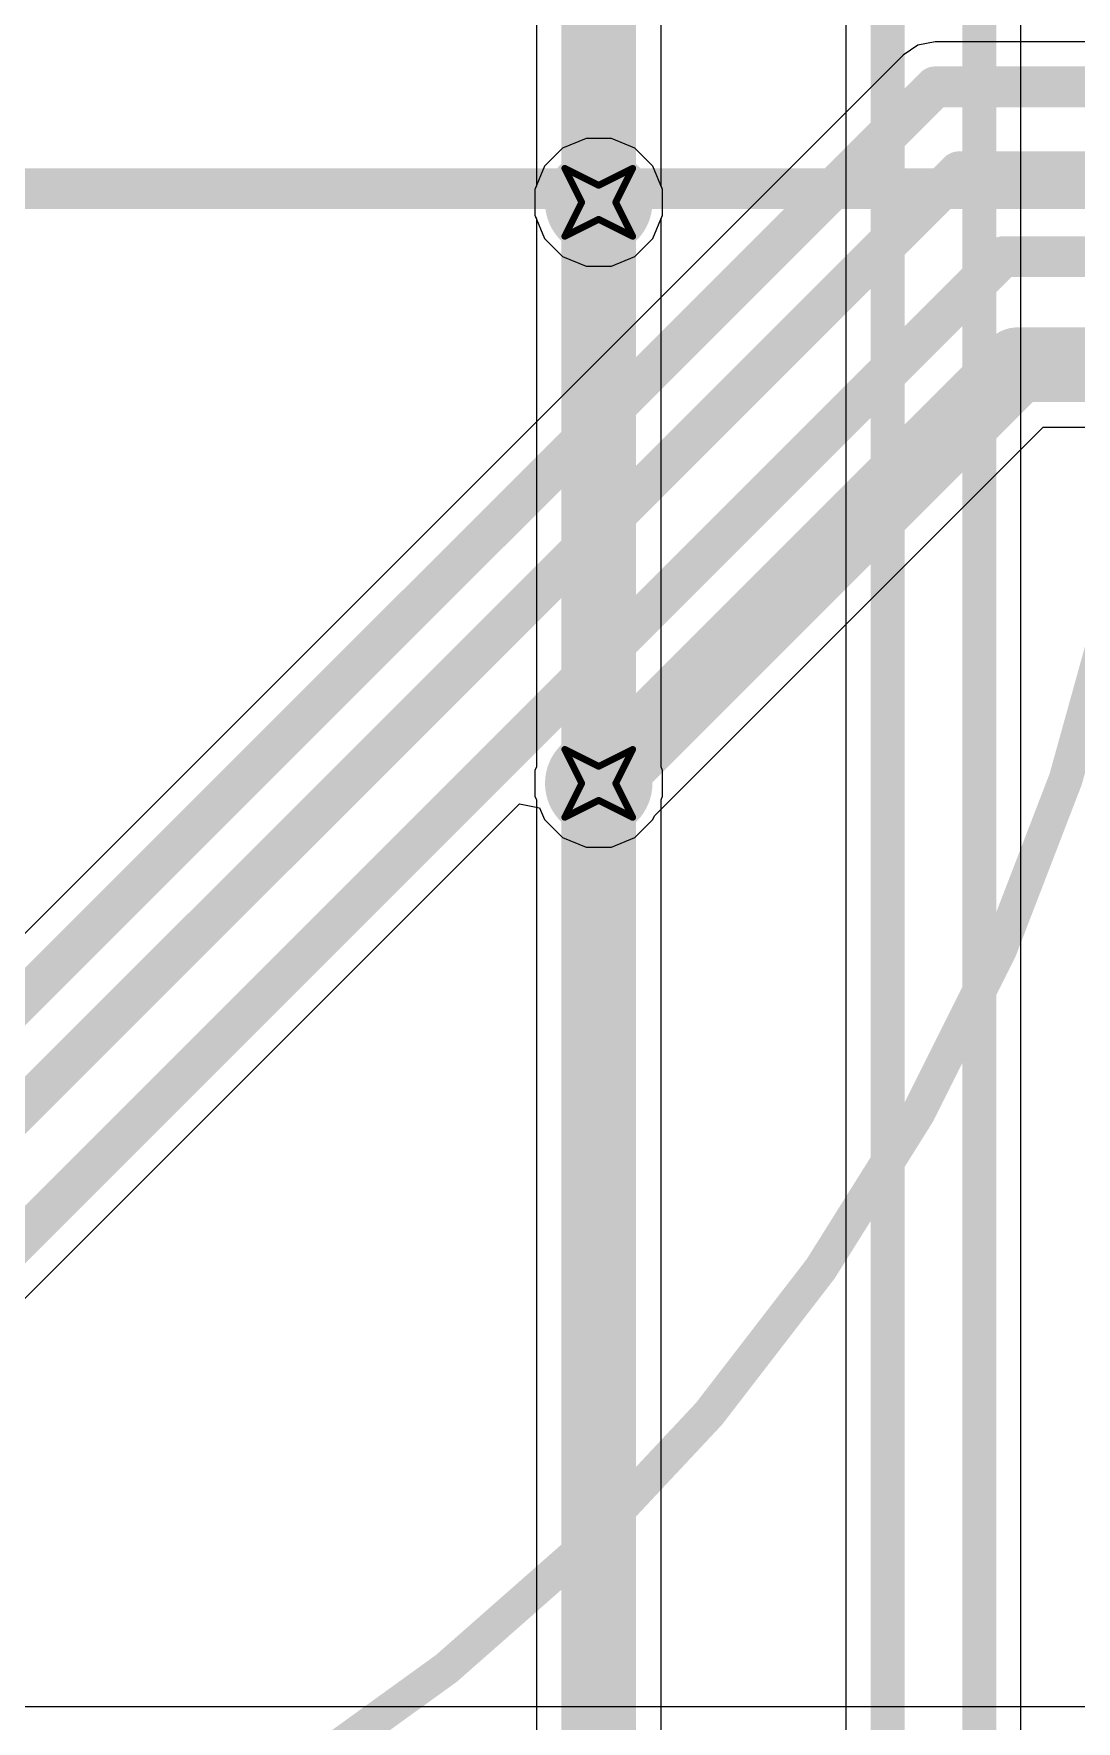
# Model space of a CAD drawing. Header units: inches. Extents: x -48 to 200, y -49 to 27.
# Drawn here: x 2.1597 to 2.4665, y 0.4799 to 0.9766 of the extents above; entities that cross this region are included whole.
import ezdxf

# ---------------------------------------------------------------- set-up
doc = ezdxf.new("R2010")
doc.units = ezdxf.units.IN
doc.header["$MEASUREMENT"] = 0
for name, color, linetype in [('Bottom Layer', 5, 'Continuous'), ('Bottom Overlay', 54, 'Continuous'), ('Bottom Solder', 6, 'Continuous'), ('Dimension', 6, 'Continuous'), ('Drill Drawing', 1, 'Continuous'), ('Top Layer', 1, 'Continuous'), ('Top Solder', 216, 'Continuous'), ('Via Holes', 16, 'Continuous')]:
    doc.layers.add(name, color=color, linetype=linetype)

# ---------------------------------------------------------------- blocks, each defined once
blk = doc.blocks.new('RV4NAYSD503A_B_19')
at = {"layer": 'Bottom Overlay'}
blk.add_lwpolyline([(0.55517, -0.08663, 0.01, 0.01, -0.924155), (-0.55796, 0.00126, 0.01, 0.01, 0)], format="xyseb", dxfattribs=at)

msp = doc.modelspace()

# ---------------------------------------------------------------- hatches: boundary and pattern name
at = {"layer": 'Bottom Layer'}
h = msp.add_hatch(color=5, dxfattribs=at)
edge = h.paths.add_edge_path()
edge.add_arc((2.326, 0.927), 0.01181, 0, 360)
h = msp.add_hatch(color=5, dxfattribs=at)
edge = h.paths.add_edge_path()
edge.add_arc((2.326, 0.75596), 0.01181, 0, 360)
at = {"layer": 'Bottom Solder'}
h = msp.add_hatch(color=6, dxfattribs=at)
edge = h.paths.add_edge_path()
edge.add_arc((2.326, 0.927), 0.01581, 0, 360)
h = msp.add_hatch(color=6, dxfattribs=at)
edge = h.paths.add_edge_path()
edge.add_arc((2.326, 0.75596), 0.01581, 0, 360)
at = {"layer": 'Top Layer'}
h = msp.add_hatch(color=1, dxfattribs=at)
edge = h.paths.add_edge_path()
edge.add_arc((2.326, 0.927), 0.01181, 0, 360)
h = msp.add_hatch(color=1, dxfattribs=at)
edge = h.paths.add_edge_path()
edge.add_arc((2.326, 0.75596), 0.01181, 0, 360)
at = {"layer": 'Top Solder'}
h = msp.add_hatch(color=216, dxfattribs=at)
edge = h.paths.add_edge_path()
edge.add_arc((2.326, 0.927), 0.01581, 0, 360)
h = msp.add_hatch(color=216, dxfattribs=at)
edge = h.paths.add_edge_path()
edge.add_arc((2.326, 0.75596), 0.01581, 0, 360)
at = {"layer": 'Via Holes'}
h = msp.add_hatch(color=7, dxfattribs=at)
edge = h.paths.add_edge_path()
edge.add_arc((2.326, 0.927), 0.00591, 0, 360)
h = msp.add_hatch(color=7, dxfattribs=at)
edge = h.paths.add_edge_path()
edge.add_arc((2.326, 0.75596), 0.00591, 0, 360)

# ---------------------------------------------------------------- linework, layer by layer
at = {"layer": 'Bottom Layer'}
for p, q in [((2.45024, 0.26807), (2.45024, 1.02413)), ((2.39876, 0.99588), (2.39876, 0.35037)), ((2.32226, 0.94581), (2.31534, 0.94295)), ((2.32974, 0.94581), (2.32226, 0.94581)), ((2.33666, 0.94295), (2.32974, 0.94581)), ((2.31534, 0.94295), (2.31005, 0.93766)), ((2.34195, 0.93766), (2.33666, 0.94295)), ((2.31005, 0.93766), (2.30719, 0.93074)), ((2.34481, 0.93074), (2.34195, 0.93766)), ((2.30719, 0.93074), (2.30719, 0.92326)), ((2.34481, 0.92326), (2.34481, 0.93074)), ((2.30719, 0.92326), (2.30765, 0.92215)), ((2.30765, 0.92215), (2.30765, 0.7608)), ((2.34435, 0.92215), (2.34481, 0.92326)), ((2.34435, 0.7608), (2.34435, 0.92215)), ((2.30765, 0.7608), (2.30719, 0.7597)), ((2.34481, 0.7597), (2.34435, 0.7608)), ((2.30719, 0.7597), (2.30719, 0.75221)), ((2.34481, 0.75221), (2.34481, 0.7597)), ((2.30719, 0.75221), (2.30765, 0.75111)), ((2.30765, 0.75111), (2.30765, 0.39549)), ((2.34435, 0.75111), (2.34481, 0.75221)), ((2.34435, 0.279), (2.34435, 0.75111))]:
    msp.add_line(p, q, dxfattribs=at)
for points in [[(2.438, 0.263, 0.01, 0.01, 0), (2.438, 1.038, 0.01, 0.01, 0)], [(2.411, 0.336, 0.01, 0.01, 0), (2.411, 1.01, 0.01, 0.01, 0)], [(2.326, 0.75691, 0.022, 0.022, 0), (2.326, 0.927, 0.022, 0.022, 0)], [(2.326, 0.279, 0.022, 0.022, 0), (2.326, 0.75596, 0.022, 0.022, 0)]]:
    msp.add_lwpolyline(points, format="xyseb", dxfattribs=at)
for points in [[(2.3205, 0.927, 0.011, 0.011, 1), (2.3315, 0.927, 0.011, 0.011, 1)], [(2.3205, 0.75691, 0.011, 0.011, 1), (2.3315, 0.75691, 0.011, 0.011, 1)], [(2.3205, 0.75596, 0.011, 0.011, 1), (2.3315, 0.75596, 0.011, 0.011, 1)]]:
    msp.add_lwpolyline(points, format="xyseb", close=True, dxfattribs=at)
at = {"layer": 'Dimension'}
msp.add_lwpolyline([(-0.067, 0.931, 0.012, 0.012, 0), (3.933, 0.931, 0.012, 0.012, 0)], format="xyseb", dxfattribs=at)
at = {"layer": 'Drill Drawing'}
for points in [[(2.316, 0.937, 0.002, 0.002, 0), (2.326, 0.932, 0.002, 0.002, 0)], [(2.316, 0.937, 0.002, 0.002, 0), (2.321, 0.927, 0.002, 0.002, 0)], [(2.326, 0.932, 0.002, 0.002, 0), (2.336, 0.937, 0.002, 0.002, 0)], [(2.331, 0.927, 0.002, 0.002, 0), (2.336, 0.937, 0.002, 0.002, 0)], [(2.316, 0.917, 0.002, 0.002, 0), (2.321, 0.927, 0.002, 0.002, 0)], [(2.331, 0.927, 0.002, 0.002, 0), (2.336, 0.917, 0.002, 0.002, 0)], [(2.316, 0.917, 0.002, 0.002, 0), (2.326, 0.922, 0.002, 0.002, 0)], [(2.326, 0.922, 0.002, 0.002, 0), (2.336, 0.917, 0.002, 0.002, 0)], [(2.316, 0.76596, 0.002, 0.002, 0), (2.326, 0.76096, 0.002, 0.002, 0)], [(2.316, 0.76596, 0.002, 0.002, 0), (2.321, 0.75596, 0.002, 0.002, 0)], [(2.326, 0.76096, 0.002, 0.002, 0), (2.336, 0.76596, 0.002, 0.002, 0)], [(2.331, 0.75596, 0.002, 0.002, 0), (2.336, 0.76596, 0.002, 0.002, 0)], [(2.316, 0.74596, 0.002, 0.002, 0), (2.321, 0.75596, 0.002, 0.002, 0)], [(2.331, 0.75596, 0.002, 0.002, 0), (2.336, 0.74596, 0.002, 0.002, 0)], [(2.316, 0.74596, 0.002, 0.002, 0), (2.326, 0.75096, 0.002, 0.002, 0)], [(2.326, 0.75096, 0.002, 0.002, 0), (2.336, 0.74596, 0.002, 0.002, 0)]]:
    msp.add_lwpolyline(points, format="xyseb", dxfattribs=at)
for points in [[(2.3155, 0.937, 0.001, 0.001, 1), (2.3165, 0.937, 0.001, 0.001, 1)], [(2.3155, 0.937, 0.001, 0.001, 1), (2.3165, 0.937, 0.001, 0.001, 1)], [(2.3355, 0.937, 0.001, 0.001, 1), (2.3365, 0.937, 0.001, 0.001, 1)], [(2.3355, 0.937, 0.001, 0.001, 1), (2.3365, 0.937, 0.001, 0.001, 1)], [(2.3255, 0.932, 0.001, 0.001, 1), (2.3265, 0.932, 0.001, 0.001, 1)], [(2.3255, 0.932, 0.001, 0.001, 1), (2.3265, 0.932, 0.001, 0.001, 1)], [(2.3205, 0.927, 0.001, 0.001, 1), (2.3215, 0.927, 0.001, 0.001, 1)], [(2.3205, 0.927, 0.001, 0.001, 1), (2.3215, 0.927, 0.001, 0.001, 1)], [(2.3305, 0.927, 0.001, 0.001, 1), (2.3315, 0.927, 0.001, 0.001, 1)], [(2.3305, 0.927, 0.001, 0.001, 1), (2.3315, 0.927, 0.001, 0.001, 1)], [(2.3255, 0.922, 0.001, 0.001, 1), (2.3265, 0.922, 0.001, 0.001, 1)], [(2.3255, 0.922, 0.001, 0.001, 1), (2.3265, 0.922, 0.001, 0.001, 1)], [(2.3155, 0.917, 0.001, 0.001, 1), (2.3165, 0.917, 0.001, 0.001, 1)], [(2.3155, 0.917, 0.001, 0.001, 1), (2.3165, 0.917, 0.001, 0.001, 1)], [(2.3355, 0.917, 0.001, 0.001, 1), (2.3365, 0.917, 0.001, 0.001, 1)], [(2.3355, 0.917, 0.001, 0.001, 1), (2.3365, 0.917, 0.001, 0.001, 1)], [(2.3155, 0.76596, 0.001, 0.001, 1), (2.3165, 0.76596, 0.001, 0.001, 1)], [(2.3155, 0.76596, 0.001, 0.001, 1), (2.3165, 0.76596, 0.001, 0.001, 1)], [(2.3355, 0.76596, 0.001, 0.001, 1), (2.3365, 0.76596, 0.001, 0.001, 1)], [(2.3355, 0.76596, 0.001, 0.001, 1), (2.3365, 0.76596, 0.001, 0.001, 1)], [(2.3255, 0.76096, 0.001, 0.001, 1), (2.3265, 0.76096, 0.001, 0.001, 1)], [(2.3255, 0.76096, 0.001, 0.001, 1), (2.3265, 0.76096, 0.001, 0.001, 1)], [(2.3205, 0.75596, 0.001, 0.001, 1), (2.3215, 0.75596, 0.001, 0.001, 1)], [(2.3205, 0.75596, 0.001, 0.001, 1), (2.3215, 0.75596, 0.001, 0.001, 1)], [(2.3305, 0.75596, 0.001, 0.001, 1), (2.3315, 0.75596, 0.001, 0.001, 1)], [(2.3305, 0.75596, 0.001, 0.001, 1), (2.3315, 0.75596, 0.001, 0.001, 1)], [(2.3255, 0.75096, 0.001, 0.001, 1), (2.3265, 0.75096, 0.001, 0.001, 1)], [(2.3255, 0.75096, 0.001, 0.001, 1), (2.3265, 0.75096, 0.001, 0.001, 1)], [(2.3155, 0.74596, 0.001, 0.001, 1), (2.3165, 0.74596, 0.001, 0.001, 1)], [(2.3155, 0.74596, 0.001, 0.001, 1), (2.3165, 0.74596, 0.001, 0.001, 1)], [(2.3355, 0.74596, 0.001, 0.001, 1), (2.3365, 0.74596, 0.001, 0.001, 1)], [(2.3355, 0.74596, 0.001, 0.001, 1), (2.3365, 0.74596, 0.001, 0.001, 1)]]:
    msp.add_lwpolyline(points, format="xyseb", close=True, dxfattribs=at)
at = {"layer": 'Top Layer'}
for p, q in [((2.34435, 0.93185), (2.34435, 1.249)), ((2.30765, 1.2414), (2.30765, 0.93185)), ((2.425, 0.97425), (2.41993, 0.97325)), ((3.19165, 0.97425), (2.425, 0.97425)), ((2.41563, 0.97037), (2.10113, 0.65587)), ((2.41993, 0.97325), (2.41563, 0.97037)), ((2.30765, 0.93185), (2.30719, 0.93074)), ((2.30719, 0.93074), (2.30719, 0.92326)), ((2.34481, 0.93074), (2.34435, 0.93185)), ((2.34481, 0.92326), (2.34481, 0.93074)), ((2.30719, 0.92326), (2.31005, 0.91634)), ((2.34195, 0.91634), (2.34481, 0.92326)), ((2.31005, 0.91634), (2.31534, 0.91105)), ((2.33666, 0.91105), (2.34195, 0.91634)), ((2.31534, 0.91105), (2.32226, 0.90819)), ((2.32974, 0.90819), (2.33666, 0.91105)), ((2.32226, 0.90819), (2.32974, 0.90819)), ((2.34241, 0.74641), (2.45683, 0.86084)), ((2.45683, 0.86084), (2.60561, 0.86084)), ((2.09837, 0.54563), (2.30271, 0.74996)), ((2.30271, 0.74996), (2.30861, 0.74879)), ((2.30861, 0.74879), (2.31005, 0.7453)), ((2.31005, 0.7453), (2.31534, 0.74001)), ((2.33666, 0.74001), (2.34195, 0.7453)), ((2.34195, 0.7453), (2.34241, 0.74641)), ((2.31534, 0.74001), (2.32226, 0.73715)), ((2.32226, 0.73715), (2.32974, 0.73715)), ((2.32974, 0.73715), (2.33666, 0.74001)), ((2.513, 0.48414), (1.539, 0.48414))]:
    msp.add_line(p, q, dxfattribs=at)
for points in [[(2.326, 0.92775, 0.022, 0.022, 0), (2.326, 1.249, 0.022, 0.022, 0)], [(2.1105, 0.6465, 0.012, 0.012, 0), (2.425, 0.961, 0.012, 0.012, 0)], [(2.425, 0.961, 0.012, 0.012, 0), (3.204, 0.961, 0.012, 0.012, 0)], [(2.087, 0.591, 0.012, 0.012, 0), (2.432, 0.936, 0.012, 0.012, 0)], [(2.432, 0.936, 0.012, 0.012, 0), (3.17419, 0.936, 0.012, 0.012, 0)], [(2.32569, 0.92775, 0.022, 0.022, 0), (2.326, 0.92775, 0.022, 0.022, 0)], [(2.089, 0.555, 0.012, 0.012, 0), (2.445, 0.911, 0.012, 0.012, 0)], [(2.445, 0.911, 0.012, 0.012, 0), (3.146, 0.911, 0.012, 0.012, 0)], [(2.326, 0.75596, 0.022, 0.022, 0), (2.44923, 0.87919, 0.022, 0.022, 0)], [(2.44923, 0.87919, 0.022, 0.022, 0), (2.722, 0.87919, 0.022, 0.022, 0)]]:
    msp.add_lwpolyline(points, format="xyseb", dxfattribs=at)
for points in [[(2.422, 0.961, 0.006, 0.006, 1), (2.428, 0.961, 0.006, 0.006, 1)], [(2.422, 0.961, 0.006, 0.006, 1), (2.428, 0.961, 0.006, 0.006, 1)], [(2.429, 0.936, 0.006, 0.006, 1), (2.435, 0.936, 0.006, 0.006, 1)], [(2.429, 0.936, 0.006, 0.006, 1), (2.435, 0.936, 0.006, 0.006, 1)], [(2.32019, 0.92775, 0.011, 0.011, 1), (2.33119, 0.92775, 0.011, 0.011, 1)], [(2.3205, 0.92775, 0.011, 0.011, 1), (2.3315, 0.92775, 0.011, 0.011, 1)], [(2.3205, 0.92775, 0.011, 0.011, 1), (2.3315, 0.92775, 0.011, 0.011, 1)], [(2.442, 0.911, 0.006, 0.006, 1), (2.448, 0.911, 0.006, 0.006, 1)], [(2.442, 0.911, 0.006, 0.006, 1), (2.448, 0.911, 0.006, 0.006, 1)], [(2.44373, 0.87919, 0.011, 0.011, 1), (2.45473, 0.87919, 0.011, 0.011, 1)], [(2.44373, 0.87919, 0.011, 0.011, 1), (2.45473, 0.87919, 0.011, 0.011, 1)], [(2.3205, 0.75596, 0.011, 0.011, 1), (2.3315, 0.75596, 0.011, 0.011, 1)]]:
    msp.add_lwpolyline(points, format="xyseb", close=True, dxfattribs=at)

# ---------------------------------------------------------------- block references
at = {"rotation": 90}
msp.add_blockref('RV4NAYSD503A_B_19', (1.933, 0.931), dxfattribs=at)

doc.saveas('drawing.dxf')
